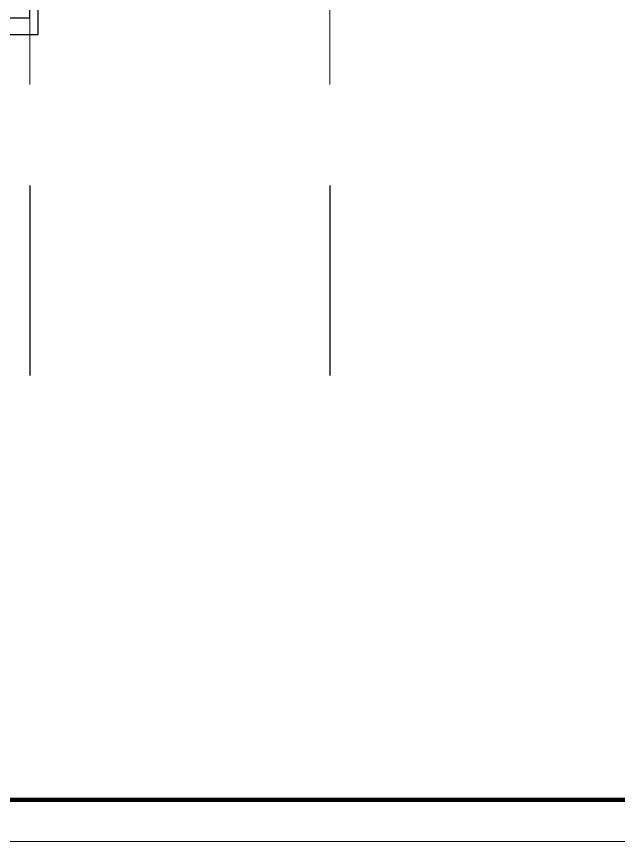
# Model space of a CAD drawing. Extents: x 1332633 to 1595679, y 264824 to 640777.
# Drawn here: x 1387370 to 1394602, y 402455 to 412359 of the extents above; entities that cross this region are included whole.
import ezdxf
from ezdxf.enums import TextEntityAlignment as Align

# ---------------------------------------------------------------- set-up
doc = ezdxf.new("R2010")
doc.units = 0
doc.header["$LTSCALE"] = 1000
doc.header["$MEASUREMENT"] = 0
doc.linetypes.add('DOTE', pattern=[2.42, 2, -0.2, 0.02, -0.2])
doc.layers.get('0').update_dxf_attribs({"linetype": 'CONTINUOUS'})
doc.layers.add('_公共_图框', color=4, linetype='CONTINUOUS', lineweight=5)
doc.layers.add('DOTE', color=1, linetype='DOTE', lineweight=13)
doc.layers.add('A-Balcony(建筑阳台)', color=32, linetype='CONTINUOUS')
doc.layers.add('AXIS', color=3, linetype='CONTINUOUS')
doc.styles.add('图框文字', font='SIMKAI.TTF')

# ---------------------------------------------------------------- blocks, each defined once
blk = doc.blocks.new('vvxv')
at = {"layer": '_公共_图框'}
blk.add_lwpolyline([(-63000, 0), (0, 0), (0, 29700), (-63000, 29700)], close=True, dxfattribs=at)
at = {"layer": '_公共_图框', "const_width": 50}
blk.add_lwpolyline([(-61750, 500), (-500, 500), (-500, 29200), (-61750, 29200)], close=True, dxfattribs=at)
at = {"layer": '_公共_图框', "style": '图框文字'}
for tag, height, p in [('建设单位', 250, (-2500, 19150)), ('合作单位', 250, (-2527, 16841.6)), ('项目名称', 250, (-2500, 15150)), ('项目编号', 250, (-2500, 13150)), ('建筑', 175, (-1300, 2800)), ('方案深化', 175, (-1300, 2450)), ('1:100', 175, (-1300, 2100)), ('20090705', 175, (-1300, 1750)), ('图号', 175, (-1300, 1225))]:
    blk.add_attdef(tag, text='', height=height, dxfattribs=at).set_placement(p, align=Align.MIDDLE_CENTER)

msp = doc.modelspace()

# ---------------------------------------------------------------- linework, layer by layer
at = {"layer": 'A-Balcony(建筑阳台)'}
for points in [[(1383232.3, 413143.6), (1383232.3, 412143.6), (1387632.3, 412143.6), (1387632.3, 412543.6)], [(1383332.3, 413143.6), (1383332.3, 412343.6), (1387532.3, 412343.6), (1387532.3, 412543.6)]]:
    msp.add_lwpolyline(points, dxfattribs=at)
at = {"layer": 'AXIS'}
for p, q in [((1387532.3, 410331.6), (1387532.3, 408049.2)), ((1391132.3, 410331.6), (1391132.3, 408049.2))]:
    msp.add_line(p, q, dxfattribs=at)
at = {"layer": 'DOTE'}
for p, q in [((1387532.3, 411543.6), (1387532.3, 428577.1)), ((1391132.3, 411543.6), (1391132.3, 428577.1))]:
    msp.add_line(p, q, dxfattribs=at)

# ---------------------------------------------------------------- block references
msp.add_blockref('vvxv', (1401833.4, 402454.9))

doc.saveas('drawing.dxf')
